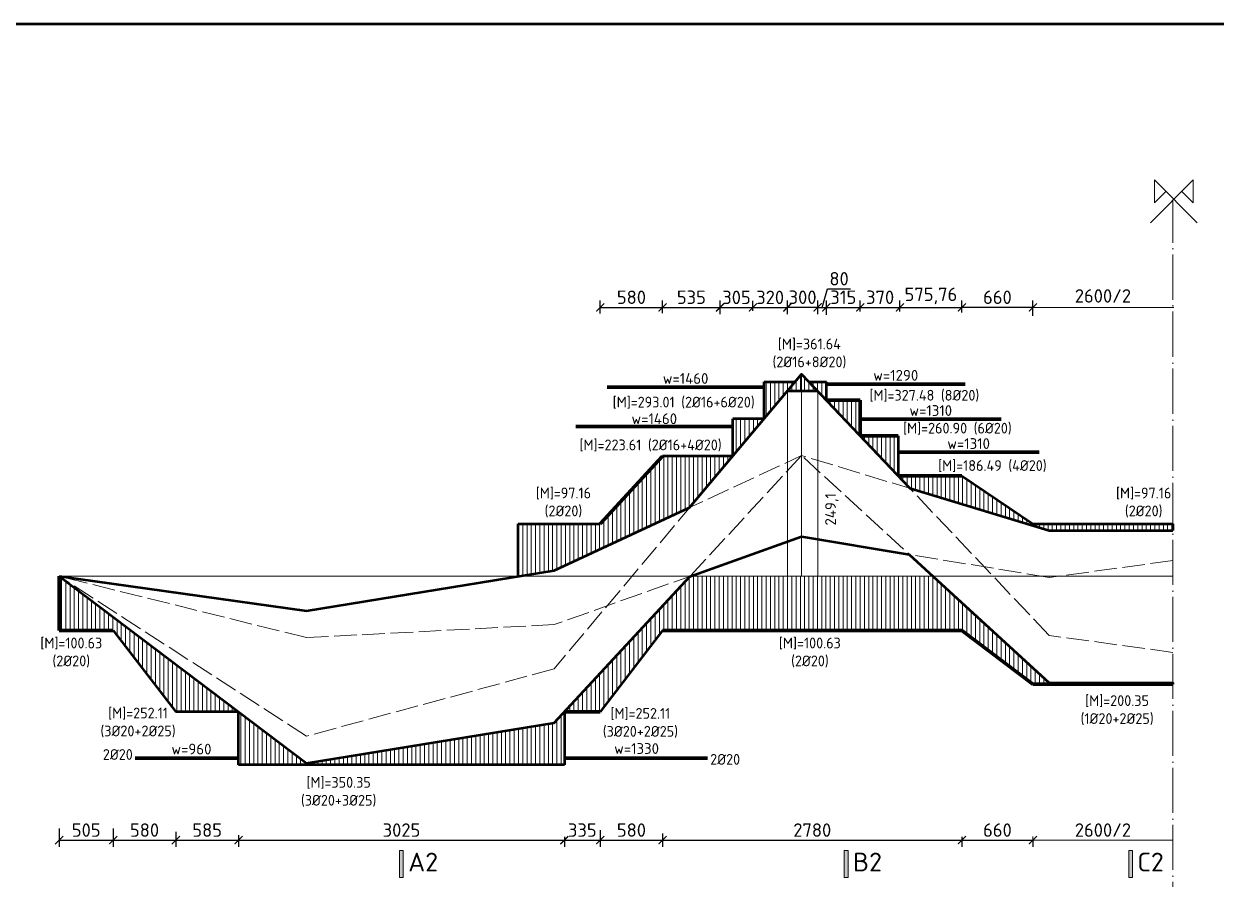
# Model space of a CAD drawing. Header units: millimetres. Extents: x 0 to 4970, y -594 to 1412.
# Drawn here: x 4612.6 to 4834.2, y 421.8 to 580.8 of the extents above; entities that cross this region are included whole.
import ezdxf

# ---------------------------------------------------------------- set-up
doc = ezdxf.new("R2010")
doc.units = ezdxf.units.MM
doc.header["$LTSCALE"] = 0.35
doc.header["$PDMODE"] = 3
doc.linetypes.add('ACAD_ISO02W100', pattern=[15, 12, -3])
doc.linetypes.add('ACAD_ISO04W100', pattern=[30, 24, -3, 0, -3])
doc.layers.get('0').update_dxf_attribs({"lineweight": 50})
for name, color, linetype, lineweight in [('Cot thep', 2, 'Continuous', 70), ('Cotthepcat', 3, 'Continuous', 70), ('DuongBaoBieuDo', 2, 'Continuous', 50), ('Kich Thuoc', 1, 'Continuous', 20), ('Ky Hieu', 4, 'Continuous', 20), ('NetCat', 7, 'Continuous', 20), ('Text', 40, 'Continuous', 20), ('Truc', 3, 'ACAD_ISO04W100', 20)]:
    doc.layers.add(name, color=color, linetype=linetype, lineweight=lineweight)
doc.styles.get("Standard").update_dxf_attribs({"font": 'isocpeur.ttf'})
doc.styles.add('VN', font='')
doc.styles.get('VN').set_extended_font_data('TCVN 7284')
doc.dimstyles.new('Dim50', dxfattribs={"dimtxt": 2.5, "dimasz": 1.5, "dimexe": 1.25, "dimexo": 0.625, "dimtad": 1, "dimlfac": 50, "dimtxsty": 'Standard', "dimblk": 'ARCHTICK', "dimcen": 2.5, "dimadec": 0, "dimazin": 0, "dimtfac": 1, "dimtmove": 0, "dimatfit": 3, "dimfxl": 1, "dimarcsym": 0})
doc.dimstyles.new('Dim50KT', dxfattribs={"dimtxt": 2.5, "dimasz": 1.5, "dimexe": 1.25, "dimexo": 0.625, "dimtad": 1, "dimlfac": 50, "dimtxsty": 'Standard', "dimblk": 'ARCHTICK', "dimcen": 2.5, "dimse1": 1, "dimse2": 1, "dimsd1": 1, "dimsd2": 1, "dimadec": 0, "dimazin": 0, "dimtfac": 1, "dimtmove": 0, "dimatfit": 3, "dimfxl": 1, "dimarcsym": 0})
doc.dimstyles.new('DimBDBDC', dxfattribs={"dimtxt": 2, "dimasz": 1.5, "dimexe": 1.25, "dimexo": 0.625, "dimtad": 1, "dimlfac": 10, "dimtxsty": 'Standard', "dimblk": 'ARCHTICK', "dimcen": 2.5, "dimse1": 1, "dimse2": 1, "dimsd1": 1, "dimsd2": 1, "dimadec": 0, "dimazin": 0, "dimtfac": 1, "dimtmove": 0, "dimatfit": 3, "dimfxl": 1, "dimarcsym": 0})

# ---------------------------------------------------------------- blocks, each defined once
blk = doc.blocks.new('_ArchTick')
at = {"color": 0, "linetype": 'ByBlock', "const_width": 0.15}
blk.add_lwpolyline([(-0.5, -0.5), (0.5, 0.5)], dxfattribs=at)
blk = doc.blocks.new('*D149')
at = {"layer": 'Defpoints', "color": 0}
for p in [(4786.97, 528.07), (4786.97, 526.52), (4800.17, 525.89)]:
    blk.add_point(p, dxfattribs=at)
at = {"layer": 'Kich Thuoc', "color": 0, "lineweight": -2}
for p, q in [((4786.97, 527.14), (4786.97, 529.32)), ((4800.17, 528.07), (4786.97, 528.07)), ((4800.17, 526.52), (4800.17, 529.32))]:
    blk.add_line(p, q, dxfattribs=at)
at = {"layer": 'Kich Thuoc', "color": 0, "lineweight": -2, "xscale": 1.5, "yscale": 1.5, "zscale": 1.5, "rotation": 180}
blk.add_blockref('_ArchTick', (4786.97, 528.07), dxfattribs=at)
at = {"layer": 'Kich Thuoc', "color": 0, "lineweight": -2, "xscale": 1.5, "yscale": 1.5, "zscale": 1.5}
blk.add_blockref('_ArchTick', (4800.17, 528.07), dxfattribs=at)
at = {"layer": 'Kich Thuoc', "color": 0, "insert": (4793.57, 529.95), "char_height": 2.5, "attachment_point": 5}
blk.add_mtext('660', dxfattribs=at)
blk = doc.blocks.new('_None')
blk = doc.blocks.new('*D150')
at = {"layer": 'Defpoints', "color": 0}
for p in [(4754.53, 528.07), (4754.53, 526.2), (4760.18, 526.2)]:
    blk.add_point(p, dxfattribs=at)
at = {"layer": 'Kich Thuoc', "color": 0, "lineweight": -2}
for p, q in [((4754.53, 526.82), (4754.53, 529.32)), ((4760.18, 528.07), (4754.53, 528.07)), ((4760.18, 526.82), (4760.18, 529.32))]:
    blk.add_line(p, q, dxfattribs=at)
at = {"layer": 'Kich Thuoc', "color": 0, "lineweight": -2, "xscale": 1.5, "yscale": 1.5, "zscale": 1.5, "rotation": 180}
blk.add_blockref('_ArchTick', (4754.53, 528.07), dxfattribs=at)
at = {"layer": 'Kich Thuoc', "color": 0, "lineweight": -2, "xscale": 1.5, "yscale": 1.5, "zscale": 1.5}
blk.add_blockref('_ArchTick', (4760.18, 528.07), dxfattribs=at)
at = {"layer": 'Kich Thuoc', "color": 0, "insert": (4757.36, 529.95), "char_height": 2.5, "attachment_point": 5}
blk.add_mtext('300', dxfattribs=at)
blk = doc.blocks.new('*D163')
at = {"layer": 'Defpoints', "color": 0}
for p in [(4743.04, 502.99), (4754.53, 478.08), (4764.61, 478.08)]:
    blk.add_point(p, dxfattribs=at)
at = {"layer": 'Kich Thuoc', "color": 0, "insert": (4762.79, 490.53), "char_height": 2, "attachment_point": 5, "rotation": 90}
blk.add_mtext('249,1', dxfattribs=at)
blk = doc.blocks.new('*D188')
at = {"layer": 'Defpoints', "color": 0}
for p in [(4634.18, 444.33), (4653.38, 444.33), (4653.38, 444.33)]:
    blk.add_point(p, dxfattribs=at)
at = {"layer": 'Kich Thuoc', "color": 0, "insert": (4643.78, 445.95), "char_height": 2.5, "attachment_point": 5}
blk.add_mtext('{\\H0.8x;w=960}', dxfattribs=at)
blk = doc.blocks.new('*D189')
at = {"layer": 'Defpoints', "color": 0}
for p in [(4713.21, 444.43), (4739.81, 444.43), (4739.81, 444.43)]:
    blk.add_point(p, dxfattribs=at)
at = {"layer": 'Kich Thuoc', "color": 0, "insert": (4726.51, 446.05), "char_height": 2.5, "attachment_point": 5}
blk.add_mtext('{\\H0.8x;w=1330}', dxfattribs=at)
blk = doc.blocks.new('*D190')
at = {"layer": 'Defpoints', "color": 0}
for p in [(4721.02, 513.22), (4750.22, 513.22), (4750.22, 513.22)]:
    blk.add_point(p, dxfattribs=at)
at = {"layer": 'Kich Thuoc', "color": 0, "insert": (4735.62, 514.85), "char_height": 2.5, "attachment_point": 5}
blk.add_mtext('{\\H0.8x;w=1460}', dxfattribs=at)
blk = doc.blocks.new('*D191')
at = {"layer": 'Defpoints', "color": 0}
for p in [(4715.2, 505.73), (4744.4, 505.73), (4744.4, 505.73)]:
    blk.add_point(p, dxfattribs=at)
at = {"layer": 'Kich Thuoc', "color": 0, "insert": (4729.8, 507.36), "char_height": 2.5, "attachment_point": 5}
blk.add_mtext('{\\H0.8x;w=1460}', dxfattribs=at)
blk = doc.blocks.new('*D192')
at = {"layer": 'Defpoints', "color": 0}
for p in [(4761.78, 513.81), (4787.58, 513.81), (4787.58, 513.81)]:
    blk.add_point(p, dxfattribs=at)
at = {"layer": 'Kich Thuoc', "color": 0, "insert": (4774.68, 515.44), "char_height": 2.5, "attachment_point": 5}
blk.add_mtext('{\\H0.8x;w=1290}', dxfattribs=at)
blk = doc.blocks.new('*D193')
at = {"layer": 'Defpoints', "color": 0}
for p in [(4768.08, 507.26), (4794.28, 507.26), (4794.28, 507.26)]:
    blk.add_point(p, dxfattribs=at)
at = {"layer": 'Kich Thuoc', "color": 0, "insert": (4781.18, 508.89), "char_height": 2.5, "attachment_point": 5}
blk.add_mtext('{\\H0.8x;w=1310}', dxfattribs=at)
blk = doc.blocks.new('*D194')
at = {"layer": 'Defpoints', "color": 0}
for p in [(4775.12, 501.13), (4801.32, 501.13), (4801.32, 501.13)]:
    blk.add_point(p, dxfattribs=at)
at = {"layer": 'Kich Thuoc', "color": 0, "insert": (4788.22, 502.75), "char_height": 2.5, "attachment_point": 5}
blk.add_mtext('{\\H0.8x;w=1310}', dxfattribs=at)
blk = doc.blocks.new('*D370')
at = {"layer": 'Defpoints', "color": 0}
for p in [(4731.35, 528.07), (4719.75, 526.32), (4731.35, 526.38)]:
    blk.add_point(p, dxfattribs=at)
at = {"layer": 'Kich Thuoc', "color": 0, "lineweight": -2}
for p, q in [((4719.75, 526.94), (4719.75, 529.32)), ((4719.75, 528.07), (4731.35, 528.07)), ((4731.35, 527.01), (4731.35, 529.32))]:
    blk.add_line(p, q, dxfattribs=at)
at = {"layer": 'Kich Thuoc', "color": 0, "lineweight": -2, "xscale": 1.5, "yscale": 1.5, "zscale": 1.5, "rotation": 180}
blk.add_blockref('_ArchTick', (4719.75, 528.07), dxfattribs=at)
at = {"layer": 'Kich Thuoc', "color": 0, "lineweight": -2, "xscale": 1.5, "yscale": 1.5, "zscale": 1.5}
blk.add_blockref('_ArchTick', (4731.35, 528.07), dxfattribs=at)
at = {"layer": 'Kich Thuoc', "color": 0, "insert": (4725.55, 529.95), "char_height": 2.5, "attachment_point": 5}
blk.add_mtext('580', dxfattribs=at)
blk = doc.blocks.new('*D371')
at = {"layer": 'Defpoints', "color": 0}
for p in [(4742.03, 528.07), (4731.35, 526.38), (4742.03, 526.16)]:
    blk.add_point(p, dxfattribs=at)
at = {"layer": 'Kich Thuoc', "color": 0, "lineweight": -2}
for p, q in [((4731.35, 527.01), (4731.35, 529.32)), ((4731.35, 528.07), (4742.03, 528.07)), ((4742.03, 526.78), (4742.03, 529.32))]:
    blk.add_line(p, q, dxfattribs=at)
at = {"layer": 'Kich Thuoc', "color": 0, "lineweight": -2, "xscale": 1.5, "yscale": 1.5, "zscale": 1.5, "rotation": 180}
blk.add_blockref('_ArchTick', (4731.35, 528.07), dxfattribs=at)
at = {"layer": 'Kich Thuoc', "color": 0, "lineweight": -2, "xscale": 1.5, "yscale": 1.5, "zscale": 1.5}
blk.add_blockref('_ArchTick', (4742.03, 528.07), dxfattribs=at)
at = {"layer": 'Kich Thuoc', "color": 0, "insert": (4736.69, 529.95), "char_height": 2.5, "attachment_point": 5}
blk.add_mtext('535', dxfattribs=at)
blk = doc.blocks.new('*D372')
at = {"layer": 'Defpoints', "color": 0}
for p in [(4748.13, 528.05), (4742.03, 526.78), (4748.13, 526.78)]:
    blk.add_point(p, dxfattribs=at)
at = {"layer": 'Kich Thuoc', "color": 0, "lineweight": -2}
for p, q in [((4742.03, 527.41), (4742.03, 529.3)), ((4742.03, 528.05), (4748.13, 528.05)), ((4748.13, 527.41), (4748.13, 529.3))]:
    blk.add_line(p, q, dxfattribs=at)
at = {"layer": 'Kich Thuoc', "color": 0, "lineweight": -2, "xscale": 1.5, "yscale": 1.5, "zscale": 1.5, "rotation": 180}
blk.add_blockref('_ArchTick', (4742.03, 528.05), dxfattribs=at)
at = {"layer": 'Kich Thuoc', "color": 0, "lineweight": -2, "xscale": 1.5, "yscale": 1.5, "zscale": 1.5}
blk.add_blockref('_ArchTick', (4748.13, 528.05), dxfattribs=at)
at = {"layer": 'Kich Thuoc', "color": 0, "insert": (4745.08, 529.93), "char_height": 2.5, "attachment_point": 5}
blk.add_mtext('305', dxfattribs=at)
blk = doc.blocks.new('*D373')
at = {"layer": 'Defpoints', "color": 0}
for p in [(4748.13, 527.41), (4754.53, 528.05), (4754.53, 527.41)]:
    blk.add_point(p, dxfattribs=at)
at = {"layer": 'Kich Thuoc', "color": 0, "lineweight": -2}
for p, q in [((4748.13, 528.03), (4748.13, 529.3)), ((4748.13, 528.05), (4754.53, 528.05)), ((4754.53, 528.03), (4754.53, 529.3))]:
    blk.add_line(p, q, dxfattribs=at)
at = {"layer": 'Kich Thuoc', "color": 0, "lineweight": -2, "xscale": 1.5, "yscale": 1.5, "zscale": 1.5, "rotation": 180}
blk.add_blockref('_ArchTick', (4748.13, 528.05), dxfattribs=at)
at = {"layer": 'Kich Thuoc', "color": 0, "lineweight": -2, "xscale": 1.5, "yscale": 1.5, "zscale": 1.5}
blk.add_blockref('_ArchTick', (4754.53, 528.05), dxfattribs=at)
at = {"layer": 'Kich Thuoc', "color": 0, "insert": (4751.33, 529.93), "char_height": 2.5, "attachment_point": 5}
blk.add_mtext('320', dxfattribs=at)
blk = doc.blocks.new('*D374')
at = {"layer": 'Defpoints', "color": 0}
for p in [(4761.78, 528.07), (4760.18, 526.2), (4761.78, 526.04)]:
    blk.add_point(p, dxfattribs=at)
at = {"layer": 'Kich Thuoc', "color": 0, "lineweight": -2}
for p, q in [((4760.98, 528.07), (4762.01, 531.51)), ((4762.01, 531.51), (4766.26, 531.51)), ((4760.18, 526.82), (4760.18, 529.32)), ((4760.18, 528.07), (4761.78, 528.07)), ((4761.78, 526.66), (4761.78, 529.32))]:
    blk.add_line(p, q, dxfattribs=at)
at = {"layer": 'Kich Thuoc', "color": 0, "lineweight": -2, "xscale": 1.5, "yscale": 1.5, "zscale": 1.5, "rotation": 180}
blk.add_blockref('_ArchTick', (4760.18, 528.07), dxfattribs=at)
at = {"layer": 'Kich Thuoc', "color": 0, "lineweight": -2, "xscale": 1.5, "yscale": 1.5, "zscale": 1.5}
blk.add_blockref('_ArchTick', (4761.78, 528.07), dxfattribs=at)
at = {"layer": 'Kich Thuoc', "color": 0, "insert": (4764.14, 533.39), "char_height": 2.5, "attachment_point": 5}
blk.add_mtext('80', dxfattribs=at)
blk = doc.blocks.new('*D375')
at = {"layer": 'Defpoints', "color": 0}
for p in [(4768.08, 528.07), (4761.78, 526.66), (4768.08, 526.66)]:
    blk.add_point(p, dxfattribs=at)
at = {"layer": 'Kich Thuoc', "color": 0, "lineweight": -2}
for p, q in [((4761.78, 527.29), (4761.78, 529.32)), ((4761.78, 528.07), (4768.08, 528.07)), ((4768.08, 527.29), (4768.08, 529.32))]:
    blk.add_line(p, q, dxfattribs=at)
at = {"layer": 'Kich Thuoc', "color": 0, "lineweight": -2, "xscale": 1.5, "yscale": 1.5, "zscale": 1.5, "rotation": 180}
blk.add_blockref('_ArchTick', (4761.78, 528.07), dxfattribs=at)
at = {"layer": 'Kich Thuoc', "color": 0, "lineweight": -2, "xscale": 1.5, "yscale": 1.5, "zscale": 1.5}
blk.add_blockref('_ArchTick', (4768.08, 528.07), dxfattribs=at)
at = {"layer": 'Kich Thuoc', "color": 0, "insert": (4764.93, 529.95), "char_height": 2.5, "attachment_point": 5}
blk.add_mtext('315', dxfattribs=at)
blk = doc.blocks.new('*D376')
at = {"layer": 'Defpoints', "color": 0}
for p in [(4775.46, 528.07), (4768.08, 527.29), (4775.46, 526.68)]:
    blk.add_point(p, dxfattribs=at)
at = {"layer": 'Kich Thuoc', "color": 0, "lineweight": -2}
for p, q in [((4768.08, 527.91), (4768.08, 529.32)), ((4768.08, 528.07), (4775.46, 528.07)), ((4775.46, 527.31), (4775.46, 529.32))]:
    blk.add_line(p, q, dxfattribs=at)
at = {"layer": 'Kich Thuoc', "color": 0, "lineweight": -2, "xscale": 1.5, "yscale": 1.5, "zscale": 1.5, "rotation": 180}
blk.add_blockref('_ArchTick', (4768.08, 528.07), dxfattribs=at)
at = {"layer": 'Kich Thuoc', "color": 0, "lineweight": -2, "xscale": 1.5, "yscale": 1.5, "zscale": 1.5}
blk.add_blockref('_ArchTick', (4775.46, 528.07), dxfattribs=at)
at = {"layer": 'Kich Thuoc', "color": 0, "insert": (4771.77, 529.95), "char_height": 2.5, "attachment_point": 5}
blk.add_mtext('370', dxfattribs=at)
blk = doc.blocks.new('*D377')
at = {"layer": 'Defpoints', "color": 0}
for p in [(4786.97, 528.07), (4775.46, 526.68), (4786.97, 527.14)]:
    blk.add_point(p, dxfattribs=at)
at = {"layer": 'Kich Thuoc', "color": 0, "lineweight": -2}
for p, q in [((4775.46, 527.31), (4775.46, 529.32)), ((4775.46, 528.07), (4786.97, 528.07)), ((4786.97, 527.77), (4786.97, 529.32))]:
    blk.add_line(p, q, dxfattribs=at)
at = {"layer": 'Kich Thuoc', "color": 0, "lineweight": -2, "xscale": 1.5, "yscale": 1.5, "zscale": 1.5, "rotation": 180}
blk.add_blockref('_ArchTick', (4775.46, 528.07), dxfattribs=at)
at = {"layer": 'Kich Thuoc', "color": 0, "lineweight": -2, "xscale": 1.5, "yscale": 1.5, "zscale": 1.5}
blk.add_blockref('_ArchTick', (4786.97, 528.07), dxfattribs=at)
at = {"layer": 'Kich Thuoc', "color": 0, "insert": (4781.21, 530.2), "char_height": 2.5, "attachment_point": 5}
blk.add_mtext('575,76', dxfattribs=at)
blk = doc.blocks.new('*D378')
at = {"layer": 'Defpoints', "color": 0}
for p in [(4619.19, 431.79), (4629.26, 431.79), (4629.26, 429.02)]:
    blk.add_point(p, dxfattribs=at)
at = {"layer": 'Kich Thuoc', "color": 0, "lineweight": -2}
for p, q in [((4619.19, 431.17), (4619.19, 427.77)), ((4629.26, 431.17), (4629.26, 427.77)), ((4619.19, 429.02), (4629.26, 429.02))]:
    blk.add_line(p, q, dxfattribs=at)
at = {"layer": 'Kich Thuoc', "color": 0, "lineweight": -2, "xscale": 1.5, "yscale": 1.5, "zscale": 1.5, "rotation": 180}
blk.add_blockref('_ArchTick', (4619.19, 429.02), dxfattribs=at)
at = {"layer": 'Kich Thuoc', "color": 0, "lineweight": -2, "xscale": 1.5, "yscale": 1.5, "zscale": 1.5}
blk.add_blockref('_ArchTick', (4629.26, 429.02), dxfattribs=at)
at = {"layer": 'Kich Thuoc', "color": 0, "insert": (4624.22, 430.89), "char_height": 2.5, "attachment_point": 5}
blk.add_mtext('505', dxfattribs=at)
blk = doc.blocks.new('*D379')
at = {"layer": 'Defpoints', "color": 0}
for p in [(4629.26, 431.17), (4640.86, 431.17), (4640.86, 429.02)]:
    blk.add_point(p, dxfattribs=at)
at = {"layer": 'Kich Thuoc', "color": 0, "lineweight": -2}
for p, q in [((4629.26, 430.54), (4629.26, 427.77)), ((4640.86, 430.54), (4640.86, 427.77)), ((4629.26, 429.02), (4640.86, 429.02))]:
    blk.add_line(p, q, dxfattribs=at)
at = {"layer": 'Kich Thuoc', "color": 0, "lineweight": -2, "xscale": 1.5, "yscale": 1.5, "zscale": 1.5, "rotation": 180}
blk.add_blockref('_ArchTick', (4629.26, 429.02), dxfattribs=at)
at = {"layer": 'Kich Thuoc', "color": 0, "lineweight": -2, "xscale": 1.5, "yscale": 1.5, "zscale": 1.5}
blk.add_blockref('_ArchTick', (4640.86, 429.02), dxfattribs=at)
at = {"layer": 'Kich Thuoc', "color": 0, "insert": (4635.06, 430.89), "char_height": 2.5, "attachment_point": 5}
blk.add_mtext('580', dxfattribs=at)
blk = doc.blocks.new('*D380')
at = {"layer": 'Defpoints', "color": 0}
for p in [(4640.86, 430.54), (4652.54, 430.54), (4652.54, 429.02)]:
    blk.add_point(p, dxfattribs=at)
at = {"layer": 'Kich Thuoc', "color": 0, "lineweight": -2}
for p, q in [((4640.86, 429.92), (4640.86, 427.77)), ((4652.54, 429.92), (4652.54, 427.77)), ((4640.86, 429.02), (4652.54, 429.02))]:
    blk.add_line(p, q, dxfattribs=at)
at = {"layer": 'Kich Thuoc', "color": 0, "lineweight": -2, "xscale": 1.5, "yscale": 1.5, "zscale": 1.5, "rotation": 180}
blk.add_blockref('_ArchTick', (4640.86, 429.02), dxfattribs=at)
at = {"layer": 'Kich Thuoc', "color": 0, "lineweight": -2, "xscale": 1.5, "yscale": 1.5, "zscale": 1.5}
blk.add_blockref('_ArchTick', (4652.54, 429.02), dxfattribs=at)
at = {"layer": 'Kich Thuoc', "color": 0, "insert": (4646.7, 430.89), "char_height": 2.5, "attachment_point": 5}
blk.add_mtext('585', dxfattribs=at)
blk = doc.blocks.new('*D381')
at = {"layer": 'Defpoints', "color": 0}
for p in [(4652.54, 429.92), (4713.09, 430.28), (4713.09, 429.02)]:
    blk.add_point(p, dxfattribs=at)
at = {"layer": 'Kich Thuoc', "color": 0, "lineweight": -2}
for p, q in [((4652.54, 429.29), (4652.54, 427.77)), ((4652.54, 429.02), (4713.09, 429.02)), ((4713.09, 429.65), (4713.09, 427.77))]:
    blk.add_line(p, q, dxfattribs=at)
at = {"layer": 'Kich Thuoc', "color": 0, "lineweight": -2, "xscale": 1.5, "yscale": 1.5, "zscale": 1.5, "rotation": 180}
blk.add_blockref('_ArchTick', (4652.54, 429.02), dxfattribs=at)
at = {"layer": 'Kich Thuoc', "color": 0, "lineweight": -2, "xscale": 1.5, "yscale": 1.5, "zscale": 1.5}
blk.add_blockref('_ArchTick', (4713.09, 429.02), dxfattribs=at)
at = {"layer": 'Kich Thuoc', "color": 0, "insert": (4682.82, 430.89), "char_height": 2.5, "attachment_point": 5}
blk.add_mtext('3025', dxfattribs=at)
blk = doc.blocks.new('*D382')
at = {"layer": 'Defpoints', "color": 0}
for p in [(4713.09, 429.98), (4719.75, 431.52), (4719.75, 429.02)]:
    blk.add_point(p, dxfattribs=at)
at = {"layer": 'Kich Thuoc', "color": 0, "lineweight": -2}
for p, q in [((4719.75, 430.89), (4719.75, 427.77)), ((4713.09, 429.35), (4713.09, 427.77)), ((4713.09, 429.02), (4719.75, 429.02))]:
    blk.add_line(p, q, dxfattribs=at)
at = {"layer": 'Kich Thuoc', "color": 0, "lineweight": -2, "xscale": 1.5, "yscale": 1.5, "zscale": 1.5, "rotation": 180}
blk.add_blockref('_ArchTick', (4713.09, 429.02), dxfattribs=at)
at = {"layer": 'Kich Thuoc', "color": 0, "lineweight": -2, "xscale": 1.5, "yscale": 1.5, "zscale": 1.5}
blk.add_blockref('_ArchTick', (4719.75, 429.02), dxfattribs=at)
at = {"layer": 'Kich Thuoc', "color": 0, "insert": (4716.42, 430.89), "char_height": 2.5, "attachment_point": 5}
blk.add_mtext('335', dxfattribs=at)
blk = doc.blocks.new('*D383')
at = {"layer": 'Defpoints', "color": 0}
for p in [(4719.75, 430.89), (4731.35, 430.89), (4731.35, 429.02)]:
    blk.add_point(p, dxfattribs=at)
at = {"layer": 'Kich Thuoc', "color": 0, "lineweight": -2}
for p, q in [((4719.75, 430.27), (4719.75, 427.77)), ((4731.35, 430.27), (4731.35, 427.77)), ((4719.75, 429.02), (4731.35, 429.02))]:
    blk.add_line(p, q, dxfattribs=at)
at = {"layer": 'Kich Thuoc', "color": 0, "lineweight": -2, "xscale": 1.5, "yscale": 1.5, "zscale": 1.5, "rotation": 180}
blk.add_blockref('_ArchTick', (4719.75, 429.02), dxfattribs=at)
at = {"layer": 'Kich Thuoc', "color": 0, "lineweight": -2, "xscale": 1.5, "yscale": 1.5, "zscale": 1.5}
blk.add_blockref('_ArchTick', (4731.35, 429.02), dxfattribs=at)
at = {"layer": 'Kich Thuoc', "color": 0, "insert": (4725.55, 430.89), "char_height": 2.5, "attachment_point": 5}
blk.add_mtext('580', dxfattribs=at)
blk = doc.blocks.new('*D384')
at = {"layer": 'Defpoints', "color": 0}
for p in [(4731.35, 430.27), (4786.97, 430.27), (4786.97, 429.02)]:
    blk.add_point(p, dxfattribs=at)
at = {"layer": 'Kich Thuoc', "color": 0, "lineweight": -2}
for p, q in [((4731.35, 429.64), (4731.35, 427.77)), ((4731.35, 429.02), (4786.97, 429.02)), ((4786.97, 429.64), (4786.97, 427.77))]:
    blk.add_line(p, q, dxfattribs=at)
at = {"layer": 'Kich Thuoc', "color": 0, "lineweight": -2, "xscale": 1.5, "yscale": 1.5, "zscale": 1.5, "rotation": 180}
blk.add_blockref('_ArchTick', (4731.35, 429.02), dxfattribs=at)
at = {"layer": 'Kich Thuoc', "color": 0, "lineweight": -2, "xscale": 1.5, "yscale": 1.5, "zscale": 1.5}
blk.add_blockref('_ArchTick', (4786.97, 429.02), dxfattribs=at)
at = {"layer": 'Kich Thuoc', "color": 0, "insert": (4759.16, 430.89), "char_height": 2.5, "attachment_point": 5}
blk.add_mtext('2780', dxfattribs=at)
blk = doc.blocks.new('*D385')
at = {"layer": 'Defpoints', "color": 0}
for p in [(4786.97, 429.64), (4800.17, 429.64), (4800.17, 429.02)]:
    blk.add_point(p, dxfattribs=at)
at = {"layer": 'Kich Thuoc', "color": 0, "lineweight": -2}
for p, q in [((4786.97, 429.02), (4786.97, 427.77)), ((4786.97, 429.02), (4800.17, 429.02)), ((4800.17, 429.02), (4800.17, 427.77))]:
    blk.add_line(p, q, dxfattribs=at)
at = {"layer": 'Kich Thuoc', "color": 0, "lineweight": -2, "xscale": 1.5, "yscale": 1.5, "zscale": 1.5, "rotation": 180}
blk.add_blockref('_ArchTick', (4786.97, 429.02), dxfattribs=at)
at = {"layer": 'Kich Thuoc', "color": 0, "lineweight": -2, "xscale": 1.5, "yscale": 1.5, "zscale": 1.5}
blk.add_blockref('_ArchTick', (4800.17, 429.02), dxfattribs=at)
at = {"layer": 'Kich Thuoc', "color": 0, "insert": (4793.57, 430.89), "char_height": 2.5, "attachment_point": 5}
blk.add_mtext('660', dxfattribs=at)

msp = doc.modelspace()

# ---------------------------------------------------------------- hatches: boundary and pattern name
at = {"layer": 'Ky Hieu'}
h = msp.add_hatch(dxfattribs=at)
h.set_pattern_fill('LINE', color=256, scale=0.25, angle=90, style=0)
h.paths.add_polyline_path([(4619.185788, 478.077466), (4619.185788, 468.017466), (4629.25773, 468.017466), (4640.85773, 452.867466), (4652.540982, 452.867466)])
h.paths.add_polyline_path([(4652.540982, 452.867466), (4652.540982, 443.037466), (4713.093857, 443.037466), (4713.093857, 452.867466), (4711.185788, 450.805466), (4665.185788, 443.310466)])
h.paths.add_polyline_path([(4731.351019, 468.017466), (4786.971677, 468.017466), (4800.171677, 458.037466), (4826.185788, 458.037466), (4826.185788, 458.256466), (4803.185788, 458.256466), (4781.610635, 478.077466), (4757.185788, 478.077466), (4736.471022, 478.077466), (4736.397804, 478.051434), (4713.093857, 452.867466), (4719.751019, 452.867466)])
h.paths.add_polyline_path([(4736.351165, 490.845578), (4744.399666, 500.437466), (4731.351019, 500.437466), (4719.751019, 487.797466), (4704.513517, 487.797466), (4704.513517, 478.077466), (4711.185788, 479.164466)])
h.paths.add_polyline_path([(4750.222982, 507.377466), (4744.399666, 507.377466), (4744.399666, 500.437466)])
h.paths.add_polyline_path([(4755.97917, 514.237466), (4750.222982, 514.237466), (4750.222982, 507.377466)])
h.paths.add_polyline_path([(4757.185788, 515.675466), (4754.527537, 512.507466), (4757.185788, 512.507466)])
h.paths.add_polyline_path([(4757.185788, 515.675466), (4757.185788, 512.507466), (4760.184862, 512.507466)])
h.paths.add_polyline_path([(4761.77528, 514.237466), (4758.54711, 514.237466), (4761.77528, 510.827466)])
h.paths.add_polyline_path([(4768.080152, 510.827466), (4761.77528, 510.827466), (4768.080152, 504.167466)])
h.paths.add_polyline_path([(4775.123431, 504.167466), (4768.080152, 504.167466), (4775.123431, 496.727466)])
h.paths.add_polyline_path([(4786.971677, 496.727466), (4775.123431, 496.727466), (4777.286506, 494.442554), (4803.185788, 486.616466), (4826.185788, 486.616466), (4826.185788, 487.797466), (4800.171677, 487.797466)])
at = {"layer": 'NetCat'}
h = msp.add_hatch(color=256, dxfattribs=at)
h.paths.add_polyline_path([(4682.448812, 427.097988), (4683.148812, 427.097988), (4683.148812, 422.097988), (4682.448812, 422.097988)])
edge = h.paths.add_edge_path(flags=17)
edge.add_line((4682.448812, 422.097988), (4682.448812, 427.097988))
h = msp.add_hatch(color=256, dxfattribs=at)
h.paths.add_polyline_path([(4765.117722, 427.097988), (4765.817722, 427.097988), (4765.817722, 422.097988), (4765.117722, 422.097988)])
edge = h.paths.add_edge_path(flags=17)
edge.add_line((4765.117722, 422.097988), (4765.117722, 427.097988))
h = msp.add_hatch(color=256, dxfattribs=at)
h.paths.add_polyline_path([(4817.964348, 427.097988), (4818.664348, 427.097988), (4818.664348, 422.097988), (4817.964348, 422.097988)])
edge = h.paths.add_edge_path(flags=17)
edge.add_line((4817.964348, 422.097988), (4817.964348, 427.097988))

# ---------------------------------------------------------------- linework, layer by layer
msp.add_lwpolyline([(4432.162004, 580.785388), (4970.204516, 580.785388), (4970.204516, 139.638217), (4432.162004, 139.638217)], close=True)
at = {"layer": 'Cot thep'}
for p, q in [((4761.77528, 510.827466), (4768.080152, 510.827466)), ((4768.080152, 504.167466), (4768.080152, 510.827466)), ((4768.080152, 504.167466), (4775.123431, 504.167466)), ((4719.751019, 487.797466), (4731.351019, 500.437466)), ((4775.123431, 496.727466), (4786.971677, 496.727466)), ((4619.185788, 478.077466), (4619.185788, 468.017466)), ((4619.185788, 468.017466), (4629.25773, 468.017466)), ((4731.351019, 468.017466), (4786.971677, 468.017466)), ((4786.971677, 468.017466), (4800.171677, 458.037466)), ((4826.185788, 458.037466), (4800.171677, 458.037466)), ((4713.093857, 452.867466), (4719.751019, 452.867466))]:
    msp.add_line(p, q, dxfattribs=at)
at = {"layer": 'Cotthepcat'}
for p, q in [((4750.222982, 513.22206), (4721.022982, 513.22206)), ((4787.57528, 513.813895), (4761.77528, 513.813895)), ((4744.399666, 505.92299), (4715.199666, 505.92299)), ((4794.280152, 507.263571), (4768.080152, 507.263571)), ((4801.323431, 501.129945), (4775.123431, 501.129945)), ((4652.540982, 444.267227), (4633.340982, 444.267227)), ((4739.693857, 444.267227), (4713.093857, 444.267227))]:
    msp.add_line(p, q, dxfattribs=at)
at = {"layer": 'DuongBaoBieuDo'}
for p, q in [((4750.222982, 514.237466), (4755.97917, 514.237466)), ((4750.222982, 507.377466), (4750.222982, 514.237466)), ((4758.54711, 514.237466), (4761.77528, 514.237466)), ((4761.77528, 510.827466), (4761.77528, 514.237466)), ((4760.184862, 512.507466), (4754.527537, 512.507466)), ((4750.222982, 507.377466), (4744.399666, 507.377466)), ((4744.399666, 500.437466), (4744.399666, 507.377466)), ((4775.123431, 504.167466), (4775.123431, 496.727466)), ((4744.399666, 500.437466), (4731.351019, 500.437466)), ((4786.971677, 496.727466), (4800.171677, 487.797466)), ((4704.513517, 478.077466), (4704.513517, 487.797466)), ((4704.513517, 487.797466), (4719.751019, 487.797466)), ((4800.171677, 487.797466), (4826.185788, 487.797466)), ((4826.185788, 487.797466), (4826.185788, 486.616466)), ((4619.185788, 468.041434), (4619.185788, 478.077466)), ((4619.185788, 468.067466), (4619.185788, 478.077466)), ((4629.25773, 468.017466), (4640.85773, 452.867466)), ((4731.351019, 468.017466), (4719.751019, 452.867466)), ((4652.540982, 452.867466), (4640.85773, 452.867466)), ((4652.540982, 443.037466), (4652.540982, 452.867466)), ((4713.093857, 452.867466), (4713.093857, 443.037466)), ((4713.093857, 443.037466), (4652.540982, 443.037466))]:
    msp.add_line(p, q, dxfattribs=at)
for points in [[(4619.185788, 478.077466), (4665.185788, 471.670466), (4711.185788, 479.164466), (4736.351165, 490.845578), (4757.185788, 515.675466), (4777.286506, 494.442554), (4803.185788, 486.616466), (4826.185788, 486.616466)], [(4619.185788, 478.077466), (4665.185788, 443.310466), (4711.185788, 450.805466), (4736.397804, 478.051434), (4757.185788, 485.442466), (4777.18475, 482.143507), (4803.185788, 458.256466), (4826.185788, 458.256466), (4826.185788, 458.037466)]]:
    msp.add_lwpolyline(points, dxfattribs=at)
at = {"layer": 'Kich Thuoc'}
for p, q in [((4800.171677, 526.519257), (4800.171677, 529.3242)), ((4800.171677, 528.0742), (4826.34829, 528.0742)), ((4757.185788, 515.675466), (4757.185788, 478.077466)), ((4754.527537, 478.077466), (4754.527537, 512.507466)), ((4760.184862, 478.077466), (4760.184862, 512.507466)), ((4800.171677, 429.724762), (4800.171677, 427.768815)), ((4800.171677, 429.018815), (4826.185788, 429.018815))]:
    msp.add_line(p, q, dxfattribs=at)
at = {"layer": 'Kich Thuoc', "color": 121}
for p, q in [((4619.185788, 478.077466), (4757.185788, 478.077466)), ((4757.185788, 478.077466), (4826.185788, 478.077466))]:
    msp.add_line(p, q, dxfattribs=at)
at = {"layer": 'Ky Hieu'}
for p, q in [((4829.958724, 551.755578), (4822.00515, 543.802004)), ((4822.737857, 551.755578), (4830.691431, 543.802004)), ((4822.737857, 547.512937), (4822.737857, 551.755578)), ((4824.859177, 549.634258), (4822.737857, 547.512937)), ((4827.837404, 549.634258), (4829.958724, 547.512937)), ((4829.958724, 547.512937), (4829.958724, 551.755578))]:
    msp.add_line(p, q, dxfattribs=at)
at = {"layer": 'Ky Hieu', "color": 6, "linetype": 'ACAD_ISO02W100'}
for p, q in [((4757.185788, 515.675466), (4711.185788, 460.854466)), ((4803.185788, 467.084466), (4757.185788, 515.675466)), ((4665.185788, 448.363466), (4619.185788, 478.077466)), ((4826.185788, 463.933466), (4803.185788, 467.084466)), ((4711.185788, 460.854466), (4665.185788, 448.363466))]:
    msp.add_line(p, q, dxfattribs=at)
at = {"layer": 'Ky Hieu', "color": 1, "linetype": 'ACAD_ISO02W100'}
for p, q in [((4757.185788, 500.516466), (4711.185788, 450.805466)), ((4803.185788, 486.616466), (4757.185788, 500.516466)), ((4803.185788, 486.616466), (4826.185788, 486.616466)), ((4619.185788, 478.077466), (4665.185788, 443.310466)), ((4711.185788, 450.805466), (4665.185788, 443.310466))]:
    msp.add_line(p, q, dxfattribs=at)
at = {"layer": 'Ky Hieu', "color": 3, "linetype": 'ACAD_ISO02W100'}
for p, q in [((4711.185788, 479.164466), (4757.185788, 500.516466)), ((4803.185788, 458.256466), (4757.185788, 500.516466)), ((4711.185788, 479.164466), (4665.185788, 471.670466)), ((4665.185788, 471.670466), (4619.185788, 478.077466)), ((4826.185788, 458.256466), (4803.185788, 458.256466))]:
    msp.add_line(p, q, dxfattribs=at)
at = {"layer": 'Ky Hieu', "color": 5, "linetype": 'ACAD_ISO02W100'}
for p, q in [((4757.185788, 485.442466), (4711.185788, 469.087466)), ((4803.185788, 477.854466), (4757.185788, 485.442466)), ((4826.185788, 481.000466), (4803.185788, 477.854466)), ((4665.185788, 466.673466), (4619.185788, 478.077466)), ((4711.185788, 469.087466), (4665.185788, 466.673466))]:
    msp.add_line(p, q, dxfattribs=at)
at = {"layer": 'Ky Hieu', "color": 5}
msp.add_line((4803.185788, 478.077466), (4803.185788, 477.854466), dxfattribs=at)
at = {"layer": 'NetCat'}
for p, q in [((4682.448812, 422.097988), (4682.448812, 427.097988)), ((4682.448812, 422.097988), (4682.448812, 427.097988)), ((4765.117722, 422.097988), (4765.117722, 427.097988)), ((4765.117722, 422.097988), (4765.117722, 427.097988)), ((4817.964348, 422.097988), (4817.964348, 427.097988)), ((4817.964348, 422.097988), (4817.964348, 427.097988))]:
    msp.add_line(p, q, dxfattribs=at)
for points in [[(4682.448812, 427.097988), (4683.148812, 427.097988), (4683.148812, 422.097988), (4682.448812, 422.097988), (4682.448812, 427.097988)], [(4765.117722, 427.097988), (4765.817722, 427.097988), (4765.817722, 422.097988), (4765.117722, 422.097988), (4765.117722, 427.097988)], [(4817.964348, 427.097988), (4818.664348, 427.097988), (4818.664348, 422.097988), (4817.964348, 422.097988), (4817.964348, 427.097988)]]:
    msp.add_lwpolyline(points, dxfattribs=at)
at = {"layer": 'Truc'}
msp.add_line((4826.185788, 253.876874), (4826.185788, 548.145144), dxfattribs=at)

# ---------------------------------------------------------------- block references
at = {"layer": 'Kich Thuoc', "xscale": 1.5, "yscale": 1.5, "zscale": 1.5, "rotation": 180}
for p in [(4800.171677, 528.0742), (4800.171677, 429.018815)]:
    msp.add_blockref('_ArchTick', p, dxfattribs=at)

# ---------------------------------------------------------------- texts
at = {"layer": 'Kich Thuoc', "char_height": 2.5, "attachment_point": 5}
for insert in [(4813.178733, 530.1992), (4813.178733, 430.893815)]:
    msp.add_mtext('2600/2', dxfattribs=dict(at, insert=insert))
at = {"layer": 'Kich Thuoc', "char_height": 2, "width": 8.11304175, "attachment_point": 1, "style": 'VN'}
for insert in [(4627.310272, 445.942462), (4740.18692, 445.037815)]:
    msp.add_mtext('2%%C20', dxfattribs=dict(at, insert=insert))
at = {"layer": 'Text', "char_height": 2, "width": 28.27522987, "attachment_point": 5, "style": 'VN'}
for s, insert in [('[M]=361.64\\P(2%%C16+8%%C20)', (4758.632443, 519.504869)), ('[M]=327.48 (8%%C20)', (4779.989235, 511.633914)), ('[M]=293.01 (2%%C16+6%%C20)', (4735.264077, 510.353877)), ('[M]=260.90 (6%%C20)', (4786.129881, 505.513841)), ('[M]=223.61 (2%%C16+4%%C20)', (4729.110977, 502.399241)), ('[M]=186.49 (4%%C20)', (4792.637325, 498.564086)), ('[M]=97.16 \\P(2%%C20)', (4712.910131, 491.796628)), ('[M]=97.16 \\P(2%%C20)', (4820.752329, 491.796628)), ('[M]=100.63 \\P(2%%C20)', (4621.44668, 463.909134)), ('[M]=100.63\\P(2%%C20)', (4758.722287, 463.909134)), ('[M]=200.35\\P(1%%C20+2%%C25)', (4815.816983, 453.193348)), ('[M]=252.11 \\P(3%%C20+2%%C25)', (4633.854321, 450.884682)), ('[M]=252.11 \\P(3%%C20+2%%C25)', (4727.220621, 450.81291)), ('[M]=350.35 \\P(3%%C20+3%%C25)', (4671.135456, 438.002892))]:
    msp.add_mtext(s, dxfattribs=dict(at, insert=insert))
at = {"layer": 'Text', "char_height": 3.5, "width": 11.43756339, "attachment_point": 1}
for s, insert in [('A2', (4684.072206, 426.695355)), ('B2', (4766.741116, 426.695355)), ('C2', (4819.587742, 426.695355))]:
    msp.add_mtext(s, dxfattribs=dict(at, insert=insert))

# ---------------------------------------------------------------- dimensions: what is measured, and where the dimension line sits
at = {"layer": 'Kich Thuoc'}
for base, p1, p2, text, picture, middle in [((4761.77528, 528.0742), (4760.184862, 526.197398), (4761.77528, 526.03771), '80', '*D374', (4762.636321, 533.3867)), ((4742.025029, 528.0742), (4731.351019, 526.382824), (4742.025029, 526.158064), '535', '*D371', (4736.688024, 529.9492))]:
    dim = msp.add_linear_dim(base=base, p1=p1, p2=p2, text=text, dimstyle='Dim50', override={"dimtmove": 1}, dxfattribs=at)
    dim.commit()
    dim.dimension.update_dxf_attribs({"geometry": picture, "text_midpoint": middle})
for p1, p2, override, picture, middle in [((4775.456439, 526.684467), (4786.971677, 527.144257), {"dimtmove": 1}, '*D377', (4781.214058, 530.1992)), ((4800.171677, 525.894257), (4786.971677, 526.519257), {"dimtmove": 1, "dimldrblk": 'None'}, '*D149', (4793.571677, 529.9492))]:
    dim = msp.add_linear_dim(base=(4786.971677, 528.0742), p1=p1, p2=p2, dimstyle='Dim50', override=override, dxfattribs=at)
    dim.commit()
    dim.dimension.update_dxf_attribs({"geometry": picture, "text_midpoint": middle})
for base, p1, p2, picture, middle in [((4731.351019, 528.0742), (4719.751019, 526.317039), (4731.351019, 526.382824), '*D370', (4725.551019, 529.9492)), ((4640.85773, 429.018815), (4629.25773, 431.167328), (4640.85773, 431.167328), '*D379', (4635.05773, 430.893815)), ((4731.351019, 429.018815), (4719.751019, 430.893815), (4731.351019, 430.893815), '*D383', (4725.551019, 430.893815)), ((4800.171677, 429.018815), (4786.971677, 429.643815), (4800.171677, 429.643815), '*D385', (4793.571677, 430.893815))]:
    dim = msp.add_linear_dim(base=base, p1=p1, p2=p2, dimstyle='Dim50', dxfattribs=at)
    dim.commit()
    dim.dimension.update_dxf_attribs({"geometry": picture, "text_midpoint": middle})
for base, p1, p2, text, picture, middle in [((4748.133637, 528.053632), (4742.025029, 526.783064), (4748.133637, 526.783064), '305', '*D372', (4745.079333, 528.053632)), ((4754.527537, 528.053632), (4748.133637, 527.408064), (4754.527537, 527.408064), '320', '*D373', (4751.330587, 528.053632)), ((4754.527537, 528.0742), (4760.184862, 526.197398), (4754.527537, 526.197398), '300', '*D150', (4757.3562, 528.0742)), ((4768.080152, 528.0742), (4761.77528, 526.66271), (4768.080152, 526.66271), '315', '*D375', (4764.927716, 528.0742)), ((4775.456439, 528.0742), (4768.080152, 527.28771), (4775.456439, 526.684467), '370', '*D376', (4771.768295, 528.0742))]:
    dim = msp.add_linear_dim(base=base, p1=p1, p2=p2, text=text, dimstyle='Dim50', dxfattribs=at)
    dim.commit()
    dim.dimension.update_dxf_attribs({"geometry": picture, "text_midpoint": middle, "dimtype": 160})
for base, p1, p2, text, dimstyle, picture, middle in [((4750.222982, 513.22206), (4721.022982, 513.22206), (4750.222982, 513.22206), '{\\H0.8x;w=<>}', 'Dim50KT', '*D190', (4735.622982, 514.84706)), ((4787.57528, 513.813895), (4761.77528, 513.813895), (4787.57528, 513.813895), '{\\H0.8x;w=<>}', 'Dim50KT', '*D192', (4774.67528, 515.438895)), ((4794.280152, 507.263571), (4768.080152, 507.263571), (4794.280152, 507.263571), '{\\H0.8x;w=<>}', 'Dim50KT', '*D193', (4781.180152, 508.888571)), ((4744.399666, 505.734795), (4715.199666, 505.734795), (4744.399666, 505.734795), '{\\H0.8x;w=<>}', 'Dim50KT', '*D191', (4729.799666, 507.359795)), ((4801.323431, 501.129945), (4775.123431, 501.129945), (4801.323431, 501.129945), '{\\H0.8x;w=<>}', 'Dim50KT', '*D194', (4788.223431, 502.754945)), ((4739.812621, 444.425386), (4713.212621, 444.425386), (4739.812621, 444.425386), '{\\H0.8x;w=<>}', 'Dim50KT', '*D189', (4726.512621, 446.050386)), ((4653.37977, 444.32783), (4634.17977, 444.32783), (4653.37977, 444.32783), '{\\H0.8x;w=<>}', 'Dim50KT', '*D188', (4643.77977, 445.95283)), ((4629.25773, 429.018815), (4619.185788, 431.792328), (4629.25773, 431.792328), '505', 'Dim50', '*D378', (4624.221759, 430.893815)), ((4652.540982, 429.018815), (4640.85773, 430.542328), (4652.540982, 430.542328), '585', 'Dim50', '*D380', (4646.699356, 430.893815)), ((4713.093857, 429.018815), (4652.540982, 429.917328), (4713.093857, 430.276309), '3025', 'Dim50', '*D381', (4682.817419, 430.893815)), ((4719.751019, 429.018815), (4713.093857, 429.976572), (4719.751019, 431.518815), '335', 'Dim50', '*D382', (4716.422438, 430.893815)), ((4786.971677, 429.018815), (4731.351019, 430.268815), (4786.971677, 430.268815), '2780', 'Dim50', '*D384', (4759.161348, 430.893815))]:
    dim = msp.add_linear_dim(base=base, p1=p1, p2=p2, text=text, dimstyle=dimstyle, dxfattribs=at)
    dim.commit()
    dim.dimension.update_dxf_attribs({"geometry": picture, "text_midpoint": middle})
dim = msp.add_linear_dim(base=(4764.611382, 478.077466), p1=(4743.039357, 502.987466), p2=(4754.527537, 478.077466), angle=90, dimstyle='DimBDBDC', dxfattribs=at)
dim.commit()
dim.dimension.update_dxf_attribs({"geometry": '*D163', "text_midpoint": (4762.786382, 490.532466)})

doc.saveas('drawing.dxf')
